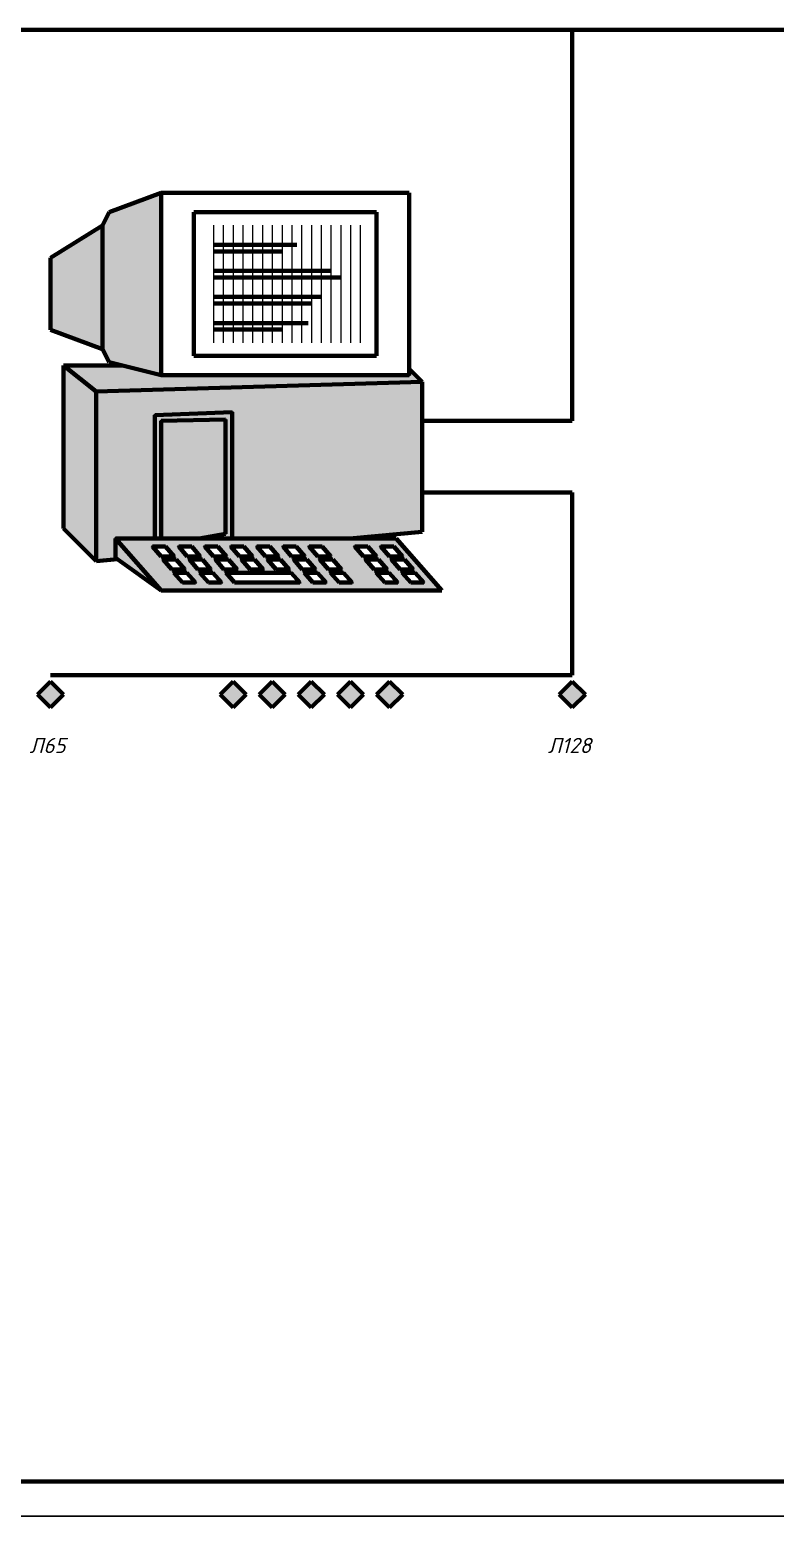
# Model space of a CAD drawing. Header units: millimetres. Extents: x 242 to 836, y 32 to 452.
# Drawn here: x 468.4 to 575.5, y 32.2 to 245.9 of the extents above; entities that cross this region are included whole.
import ezdxf

# ---------------------------------------------------------------- set-up
doc = ezdxf.new("R2010")
doc.units = ezdxf.units.MM
for name, color, linetype, lineweight in [('Контур', 3, 'Continuous', 0), ('Основна', 1, 'Continuous', 70), ('Товста', 1, 'Continuous', 120), ('Тонка', 7, 'Continuous', 5)]:
    doc.layers.add(name, color=color, linetype=linetype, lineweight=lineweight)
doc.layers.add('Фон', color=252, linetype='Continuous')
doc.layers.add('Фон чорн.', color=7, linetype='Continuous')
doc.styles.get("Standard").update_dxf_attribs({"font": 'isocpeui.ttf'})

msp = doc.modelspace()

# ---------------------------------------------------------------- hatches: boundary and pattern name
at = {"layer": 'Товста'}
h = msp.add_hatch(color=7, dxfattribs=at)
h.paths.add_polyline_path([(473.26, 150.3), (471.38, 152.17), (469.51, 150.3), (471.38, 148.42)])
h.paths.add_polyline_path([(497.63, 152.17), (495.76, 150.3), (497.63, 148.42), (499.51, 150.3)])
h.paths.add_polyline_path([(503.26, 152.17), (501.38, 150.3), (503.26, 148.42), (505.13, 150.3)])
h.paths.add_polyline_path([(510.76, 150.3), (508.88, 152.17), (507.01, 150.3), (508.88, 148.42)])
h.paths.add_polyline_path([(516.38, 150.3), (514.51, 152.17), (512.63, 150.3), (514.51, 148.42)])
h.paths.add_polyline_path([(520.13, 152.17), (518.26, 150.3), (520.13, 148.42), (522.01, 150.3)])
h.paths.add_polyline_path([(548.26, 150.3), (546.38, 152.17), (544.51, 150.3), (546.38, 148.42)])
at = {"layer": 'Фон'}
h = msp.add_hatch(color=256, dxfattribs=at)
h.paths.add_polyline_path([(600.67, 222.32), (593.26, 219.55), (592.42, 217.86), (592.42, 199.95), (593.31, 198.16), (600.67, 196.32)])
h.paths.add_polyline_path([(592.23, 217.61), (584.92, 213.04), (584.92, 202.82), (592.23, 200.08)])
h.paths.add_polyline_path([(487.23, 222.32), (479.82, 219.55), (478.98, 217.86), (478.98, 199.95), (479.87, 198.16), (487.23, 196.32)])
h.paths.add_polyline_path([(471.48, 202.82), (478.79, 200.08), (478.79, 217.61), (471.48, 213.04)])
for color, points in [(251, [(477.85, 193.84), (473.35, 197.44), (473.35, 174.17), (477.85, 169.67)]), (251, [(524.64, 195.35), (523.04, 196.95), (523.04, 196.11), (487.32, 196.11), (481.7, 197.51), (473.49, 197.51), (477.95, 193.95)]), (251, [(524.73, 195.17), (478.04, 193.77), (478.04, 169.59), (480.83, 169.84), (480.67, 169.95), (480.67, 172.86), (486.29, 172.86), (486.29, 190.55), (497.59, 191), (497.59, 172.86), (514.4, 172.86), (524.73, 173.79)]), (251, [(497.4, 190.81), (486.48, 190.37), (486.48, 172.86), (487.23, 172.86), (487.23, 189.73), (496.65, 189.95), (496.65, 189.85), (496.65, 173.34), (493.87, 172.86), (497.4, 172.86)]), (251, [(496.46, 189.75), (487.42, 189.55), (487.42, 172.86), (492.78, 172.86), (496.46, 173.49)]), (256, [(480.85, 169.95), (486.89, 165.67), (480.85, 172.56)])]:
    msp.add_hatch(color=color, dxfattribs=at).paths.add_polyline_path(points)
at = {"layer": 'Фон чорн.'}
h = msp.add_hatch(color=256, dxfattribs=at)
h.paths.add_polyline_path([(487.32, 165.36), (527.46, 165.36), (521.06, 172.67), (480.93, 172.67)])
h.paths.add_polyline_path([(487.42, 169.79), (489.48, 169.79), (490.88, 168.19), (488.82, 168.19)], flags=16)
h.paths.add_polyline_path([(487.6, 169.7), (489.47, 169.7), (490.71, 168.29), (488.83, 168.29)], flags=0)
h.paths.add_polyline_path([(487.29, 170.08), (485.89, 171.68), (487.95, 171.68), (489.35, 170.08)], flags=16)
h.paths.add_polyline_path([(487.3, 170.17), (486.07, 171.58), (487.94, 171.58), (489.18, 170.17)], flags=0)
h.paths.add_polyline_path([(487.77, 169.61), (489.47, 169.61), (490.53, 168.38), (488.83, 168.38)], flags=0)
h.paths.add_polyline_path([(487.3, 170.27), (486.24, 171.49), (487.94, 171.49), (489, 170.27)], flags=0)
h.paths.add_polyline_path([(488.95, 167.91), (491.02, 167.91), (492.42, 166.31), (490.35, 166.31)], flags=16)
h.paths.add_polyline_path([(489.13, 167.81), (491, 167.81), (492.24, 166.4), (490.36, 166.4)], flags=0)
h.paths.add_polyline_path([(489.3, 167.72), (491, 167.72), (492.06, 166.5), (490.36, 166.5)], flags=0)
h.paths.add_polyline_path([(489.64, 171.68), (491.7, 171.68), (493.1, 170.08), (491.04, 170.08)], flags=16)
h.paths.add_polyline_path([(489.82, 171.58), (491.69, 171.58), (492.93, 170.17), (491.05, 170.17)], flags=0)
h.paths.add_polyline_path([(489.99, 171.49), (491.69, 171.49), (492.75, 170.27), (491.05, 170.27)], flags=0)
h.paths.add_polyline_path([(491.17, 169.79), (493.23, 169.79), (494.63, 168.19), (492.57, 168.19)], flags=16)
h.paths.add_polyline_path([(491.35, 169.7), (493.22, 169.7), (494.46, 168.29), (492.58, 168.29)], flags=0)
h.paths.add_polyline_path([(491.52, 169.61), (493.22, 169.61), (494.28, 168.38), (492.58, 168.38)], flags=0)
h.paths.add_polyline_path([(492.7, 167.91), (494.77, 167.91), (496.17, 166.31), (494.1, 166.31)], flags=16)
h.paths.add_polyline_path([(492.88, 167.81), (494.75, 167.81), (495.99, 166.4), (494.11, 166.4)], flags=0)
h.paths.add_polyline_path([(493.05, 167.72), (494.75, 167.72), (495.81, 166.5), (494.11, 166.5)], flags=0)
h.paths.add_polyline_path([(493.39, 171.68), (495.45, 171.68), (496.85, 170.08), (494.79, 170.08)], flags=16)
h.paths.add_polyline_path([(493.57, 171.58), (495.44, 171.58), (496.68, 170.17), (494.8, 170.17)], flags=0)
h.paths.add_polyline_path([(493.74, 171.49), (495.44, 171.49), (496.5, 170.27), (494.8, 170.27)], flags=0)
h.paths.add_polyline_path([(494.92, 169.79), (496.98, 169.79), (498.38, 168.19), (496.32, 168.19)], flags=16)
h.paths.add_polyline_path([(495.1, 169.7), (496.97, 169.7), (498.21, 168.29), (496.33, 168.29)], flags=0)
h.paths.add_polyline_path([(495.27, 169.61), (496.97, 169.61), (498.03, 168.38), (496.33, 168.38)], flags=0)
h.paths.add_polyline_path([(496.45, 167.91), (506.02, 167.91), (507.42, 166.31), (497.85, 166.31)], flags=16)
h.paths.add_polyline_path([(496.63, 167.81), (506, 167.81), (507.24, 166.4), (497.86, 166.4)], flags=0)
h.paths.add_polyline_path([(496.8, 167.72), (506, 167.72), (507.06, 166.5), (497.86, 166.5)], flags=0)
h.paths.add_polyline_path([(497.14, 171.68), (499.2, 171.68), (500.6, 170.08), (498.54, 170.08)], flags=16)
h.paths.add_polyline_path([(497.32, 171.58), (499.19, 171.58), (500.43, 170.17), (498.55, 170.17)], flags=0)
h.paths.add_polyline_path([(497.49, 171.49), (499.19, 171.49), (500.25, 170.27), (498.55, 170.27)], flags=0)
h.paths.add_polyline_path([(498.67, 169.79), (500.73, 169.79), (502.13, 168.19), (500.07, 168.19)], flags=16)
h.paths.add_polyline_path([(498.85, 169.7), (500.72, 169.7), (501.96, 168.29), (500.08, 168.29)], flags=0)
h.paths.add_polyline_path([(499.02, 169.61), (500.72, 169.61), (501.78, 168.38), (500.08, 168.38)], flags=0)
h.paths.add_polyline_path([(500.89, 171.68), (502.95, 171.68), (504.35, 170.08), (502.29, 170.08)], flags=16)
h.paths.add_polyline_path([(501.07, 171.58), (502.94, 171.58), (504.18, 170.17), (502.3, 170.17)], flags=0)
h.paths.add_polyline_path([(501.24, 171.49), (502.94, 171.49), (504, 170.27), (502.3, 170.27)], flags=0)
h.paths.add_polyline_path([(502.42, 169.79), (504.48, 169.79), (505.88, 168.19), (503.82, 168.19)], flags=16)
h.paths.add_polyline_path([(502.6, 169.7), (504.47, 169.7), (505.71, 168.29), (503.83, 168.29)], flags=0)
h.paths.add_polyline_path([(502.77, 169.61), (504.47, 169.61), (505.53, 168.38), (503.83, 168.38)], flags=0)
h.paths.add_polyline_path([(504.64, 171.68), (506.7, 171.68), (508.1, 170.08), (506.04, 170.08)], flags=16)
h.paths.add_polyline_path([(504.82, 171.58), (506.69, 171.58), (507.93, 170.17), (506.05, 170.17)], flags=0)
h.paths.add_polyline_path([(504.99, 171.49), (506.69, 171.49), (507.75, 170.27), (506.05, 170.27)], flags=0)
h.paths.add_polyline_path([(506.17, 169.79), (508.23, 169.79), (509.63, 168.19), (507.57, 168.19)], flags=16)
h.paths.add_polyline_path([(506.35, 169.7), (508.22, 169.7), (509.46, 168.29), (507.58, 168.29)], flags=0)
h.paths.add_polyline_path([(506.52, 169.61), (508.22, 169.61), (509.28, 168.38), (507.58, 168.38)], flags=0)
h.paths.add_polyline_path([(507.7, 167.91), (509.77, 167.91), (511.17, 166.31), (509.1, 166.31)], flags=16)
h.paths.add_polyline_path([(507.88, 167.81), (509.75, 167.81), (510.99, 166.4), (509.11, 166.4)], flags=0)
h.paths.add_polyline_path([(508.05, 167.72), (509.75, 167.72), (510.81, 166.5), (509.11, 166.5)], flags=0)
h.paths.add_polyline_path([(508.39, 171.68), (510.45, 171.68), (511.85, 170.08), (509.79, 170.08)], flags=16)
h.paths.add_polyline_path([(508.57, 171.58), (510.44, 171.58), (511.68, 170.17), (509.8, 170.17)], flags=0)
h.paths.add_polyline_path([(508.74, 171.49), (510.44, 171.49), (511.5, 170.27), (509.8, 170.27)], flags=0)
h.paths.add_polyline_path([(509.92, 169.79), (511.98, 169.79), (513.38, 168.19), (511.32, 168.19)], flags=16)
h.paths.add_polyline_path([(510.1, 169.7), (511.97, 169.7), (513.21, 168.29), (511.33, 168.29)], flags=0)
h.paths.add_polyline_path([(510.27, 169.61), (511.97, 169.61), (513.03, 168.38), (511.33, 168.38)], flags=0)
h.paths.add_polyline_path([(511.45, 167.91), (513.52, 167.91), (514.92, 166.31), (512.85, 166.31)], flags=16)
h.paths.add_polyline_path([(511.63, 167.81), (513.5, 167.81), (514.74, 166.4), (512.86, 166.4)], flags=0)
h.paths.add_polyline_path([(511.8, 167.72), (513.5, 167.72), (514.56, 166.5), (512.86, 166.5)], flags=0)
h.paths.add_polyline_path([(514.93, 171.68), (517, 171.68), (518.4, 170.08), (516.33, 170.08)], flags=16)
h.paths.add_polyline_path([(515.13, 171.58), (517, 171.58), (518.24, 170.17), (516.36, 170.17)], flags=0)
h.paths.add_polyline_path([(515.28, 171.49), (516.98, 171.49), (518.04, 170.27), (516.34, 170.27)], flags=0)
h.paths.add_polyline_path([(516.47, 169.79), (518.53, 169.79), (519.93, 168.19), (517.86, 168.19)], flags=16)
h.paths.add_polyline_path([(516.66, 169.7), (518.54, 169.7), (519.77, 168.29), (517.89, 168.29)], flags=0)
h.paths.add_polyline_path([(516.82, 169.61), (518.52, 169.61), (519.58, 168.38), (517.88, 168.38)], flags=0)
h.paths.add_polyline_path([(518, 167.91), (520.06, 167.91), (521.46, 166.31), (519.4, 166.31)], flags=16)
h.paths.add_polyline_path([(518.19, 167.81), (520.07, 167.81), (521.3, 166.4), (519.43, 166.4)], flags=0)
h.paths.add_polyline_path([(518.35, 167.72), (520.05, 167.72), (521.11, 166.5), (519.41, 166.5)], flags=0)
h.paths.add_polyline_path([(518.68, 171.68), (520.75, 171.68), (522.15, 170.08), (520.08, 170.08)], flags=16)
h.paths.add_polyline_path([(518.88, 171.58), (520.75, 171.58), (521.99, 170.17), (520.11, 170.17)], flags=0)
h.paths.add_polyline_path([(519.03, 171.49), (520.73, 171.49), (521.79, 170.27), (520.09, 170.27)], flags=0)
h.paths.add_polyline_path([(520.22, 169.79), (522.28, 169.79), (523.68, 168.19), (521.61, 168.19)], flags=16)
h.paths.add_polyline_path([(520.41, 169.7), (522.29, 169.7), (523.52, 168.29), (521.64, 168.29)], flags=0)
h.paths.add_polyline_path([(520.57, 169.61), (522.27, 169.61), (523.33, 168.38), (521.63, 168.38)], flags=0)
h.paths.add_polyline_path([(521.75, 167.91), (523.81, 167.91), (525.21, 166.31), (523.15, 166.31)], flags=16)
h.paths.add_polyline_path([(521.94, 167.81), (523.82, 167.81), (525.05, 166.4), (523.18, 166.4)], flags=0)
h.paths.add_polyline_path([(522.1, 167.72), (523.8, 167.72), (524.86, 166.5), (523.16, 166.5)], flags=0)

# ---------------------------------------------------------------- linework, layer by layer
at = {"color": 0, "lineweight": 100}
msp.add_line((262.18, 37.17), (831.18, 37.17), dxfattribs=at)
at = {"layer": 'Defpoints', "color": 0}
msp.add_line((836.18, 32.17), (242.18, 32.17), dxfattribs=at)
at = {"layer": 'Контур', "color": 7}
for p, q in [((479.82, 219.55), (487.23, 222.32)), ((487.23, 222.32), (487.23, 196.32)), ((478.98, 217.86), (479.82, 219.55)), ((471.48, 213.04), (478.79, 217.61)), ((478.79, 200.08), (478.79, 217.61)), ((478.98, 199.95), (478.98, 217.86)), ((471.48, 202.82), (471.48, 213.04)), ((478.79, 200.08), (471.48, 202.82)), ((479.87, 198.16), (478.98, 199.95)), ((473.35, 197.44), (473.35, 174.17)), ((477.85, 193.84), (473.35, 197.44)), ((473.49, 197.51), (481.7, 197.51)), ((473.49, 197.51), (477.95, 193.95)), ((487.23, 196.32), (479.87, 198.16)), ((487.32, 196.11), (481.7, 197.51)), ((523.04, 196.95), (524.64, 195.35)), ((523.04, 196.95), (523.04, 196.11)), ((477.95, 193.95), (524.64, 195.35)), ((524.73, 195.17), (478.04, 193.77)), ((523.04, 196.11), (487.32, 196.11)), ((524.73, 195.17), (524.73, 173.79)), ((477.85, 193.84), (477.85, 169.67)), ((478.04, 169.59), (478.04, 193.77)), ((486.29, 190.55), (497.59, 191)), ((486.29, 172.86), (486.29, 190.55)), ((497.4, 190.81), (486.48, 190.37)), ((486.48, 172.86), (486.48, 190.37)), ((497.4, 172.86), (497.4, 190.81)), ((497.59, 191), (497.59, 172.86)), ((487.23, 189.73), (496.65, 189.95)), ((487.23, 189.73), (487.23, 172.86)), ((496.46, 189.75), (487.42, 189.55)), ((487.42, 172.86), (487.42, 189.55)), ((496.46, 189.75), (496.46, 173.49)), ((496.65, 189.85), (496.65, 189.95)), ((496.65, 189.85), (496.65, 173.34)), ((473.35, 174.17), (477.85, 169.67)), ((496.46, 173.49), (492.78, 172.86)), ((496.65, 173.34), (493.87, 172.86)), ((524.73, 173.79), (514.4, 172.86)), ((480.67, 172.86), (486.29, 172.86)), ((480.67, 169.95), (480.67, 172.86)), ((486.89, 165.67), (480.85, 172.56)), ((480.85, 172.56), (480.85, 169.95)), ((521.06, 172.67), (480.93, 172.67)), ((480.93, 172.67), (487.32, 165.36)), ((485.89, 171.68), (487.95, 171.68)), ((487.29, 170.08), (485.89, 171.68)), ((486.24, 171.49), (487.3, 170.27)), ((487.94, 171.49), (486.24, 171.49)), ((486.48, 172.86), (487.23, 172.86)), ((492.78, 172.86), (487.42, 172.86)), ((489, 170.27), (487.94, 171.49)), ((489.35, 170.08), (487.95, 171.68)), ((491.04, 170.08), (489.64, 171.68)), ((489.64, 171.68), (491.7, 171.68)), ((491.69, 171.49), (489.99, 171.49)), ((489.99, 171.49), (491.05, 170.27)), ((492.75, 170.27), (491.69, 171.49)), ((493.1, 170.08), (491.7, 171.68)), ((494.79, 170.08), (493.39, 171.68)), ((493.39, 171.68), (495.45, 171.68)), ((495.44, 171.49), (493.74, 171.49)), ((493.74, 171.49), (494.8, 170.27)), ((497.4, 172.86), (493.87, 172.86)), ((496.5, 170.27), (495.44, 171.49)), ((496.85, 170.08), (495.45, 171.68)), ((498.54, 170.08), (497.14, 171.68)), ((497.14, 171.68), (499.2, 171.68)), ((499.19, 171.49), (497.49, 171.49)), ((497.49, 171.49), (498.55, 170.27)), ((514.4, 172.86), (497.59, 172.86)), ((500.25, 170.27), (499.19, 171.49)), ((500.6, 170.08), (499.2, 171.68)), ((502.29, 170.08), (500.89, 171.68)), ((500.89, 171.68), (502.95, 171.68)), ((502.94, 171.49), (501.24, 171.49)), ((501.24, 171.49), (502.3, 170.27)), ((504, 170.27), (502.94, 171.49)), ((504.35, 170.08), (502.95, 171.68)), ((506.04, 170.08), (504.64, 171.68)), ((504.64, 171.68), (506.7, 171.68)), ((506.69, 171.49), (504.99, 171.49)), ((504.99, 171.49), (506.05, 170.27)), ((507.75, 170.27), (506.69, 171.49)), ((508.1, 170.08), (506.7, 171.68)), ((509.79, 170.08), (508.39, 171.68)), ((508.39, 171.68), (510.45, 171.68)), ((510.44, 171.49), (508.74, 171.49)), ((508.74, 171.49), (509.8, 170.27)), ((511.5, 170.27), (510.44, 171.49)), ((511.85, 170.08), (510.45, 171.68)), ((516.33, 170.08), (514.93, 171.68)), ((514.93, 171.68), (517, 171.68)), ((516.98, 171.49), (515.28, 171.49)), ((515.28, 171.49), (516.34, 170.27)), ((518.04, 170.27), (516.98, 171.49)), ((518.4, 170.08), (517, 171.68)), ((520.08, 170.08), (518.68, 171.68)), ((518.68, 171.68), (520.75, 171.68)), ((520.73, 171.49), (519.03, 171.49)), ((519.03, 171.49), (520.09, 170.27)), ((521.79, 170.27), (520.73, 171.49)), ((522.15, 170.08), (520.75, 171.68)), ((527.46, 165.36), (521.06, 172.67)), ((478.04, 169.59), (480.83, 169.84)), ((480.83, 169.84), (480.67, 169.95)), ((480.85, 169.95), (486.89, 165.67)), ((489.35, 170.08), (487.29, 170.08)), ((487.3, 170.27), (489, 170.27)), ((488.82, 168.19), (487.42, 169.79)), ((487.42, 169.79), (489.48, 169.79)), ((489.47, 169.61), (487.77, 169.61)), ((487.77, 169.61), (488.83, 168.38)), ((490.53, 168.38), (489.47, 169.61)), ((490.88, 168.19), (489.48, 169.79)), ((493.1, 170.08), (491.04, 170.08)), ((491.05, 170.27), (492.75, 170.27)), ((491.17, 169.79), (493.23, 169.79)), ((492.57, 168.19), (491.17, 169.79)), ((491.52, 169.61), (492.58, 168.38)), ((493.22, 169.61), (491.52, 169.61)), ((494.28, 168.38), (493.22, 169.61)), ((494.63, 168.19), (493.23, 169.79)), ((496.85, 170.08), (494.79, 170.08)), ((494.8, 170.27), (496.5, 170.27)), ((494.92, 169.79), (496.98, 169.79)), ((496.32, 168.19), (494.92, 169.79)), ((495.27, 169.61), (496.33, 168.38)), ((496.97, 169.61), (495.27, 169.61)), ((498.03, 168.38), (496.97, 169.61)), ((498.38, 168.19), (496.98, 169.79)), ((500.6, 170.08), (498.54, 170.08)), ((498.55, 170.27), (500.25, 170.27)), ((498.67, 169.79), (500.73, 169.79)), ((500.07, 168.19), (498.67, 169.79)), ((499.02, 169.61), (500.08, 168.38)), ((500.72, 169.61), (499.02, 169.61)), ((501.78, 168.38), (500.72, 169.61)), ((502.13, 168.19), (500.73, 169.79)), ((504.35, 170.08), (502.29, 170.08)), ((502.3, 170.27), (504, 170.27)), ((502.42, 169.79), (504.48, 169.79)), ((503.82, 168.19), (502.42, 169.79)), ((502.77, 169.61), (503.83, 168.38)), ((504.47, 169.61), (502.77, 169.61)), ((505.53, 168.38), (504.47, 169.61)), ((505.88, 168.19), (504.48, 169.79)), ((508.1, 170.08), (506.04, 170.08)), ((506.05, 170.27), (507.75, 170.27)), ((506.17, 169.79), (508.23, 169.79)), ((507.57, 168.19), (506.17, 169.79)), ((506.52, 169.61), (507.58, 168.38)), ((508.22, 169.61), (506.52, 169.61)), ((509.28, 168.38), (508.22, 169.61)), ((509.63, 168.19), (508.23, 169.79)), ((511.85, 170.08), (509.79, 170.08)), ((509.8, 170.27), (511.5, 170.27)), ((509.92, 169.79), (511.98, 169.79)), ((511.32, 168.19), (509.92, 169.79)), ((510.27, 169.61), (511.33, 168.38)), ((511.97, 169.61), (510.27, 169.61)), ((513.03, 168.38), (511.97, 169.61)), ((513.38, 168.19), (511.98, 169.79)), ((518.4, 170.08), (516.33, 170.08)), ((516.34, 170.27), (518.04, 170.27)), ((516.47, 169.79), (518.53, 169.79)), ((517.86, 168.19), (516.47, 169.79)), ((516.82, 169.61), (517.88, 168.38)), ((518.52, 169.61), (516.82, 169.61)), ((519.58, 168.38), (518.52, 169.61)), ((519.93, 168.19), (518.53, 169.79)), ((522.15, 170.08), (520.08, 170.08)), ((520.09, 170.27), (521.79, 170.27)), ((520.22, 169.79), (522.28, 169.79)), ((521.61, 168.19), (520.22, 169.79)), ((522.27, 169.61), (520.57, 169.61)), ((520.57, 169.61), (521.63, 168.38)), ((523.33, 168.38), (522.27, 169.61)), ((523.68, 168.19), (522.28, 169.79)), ((490.88, 168.19), (488.82, 168.19)), ((488.83, 168.38), (490.53, 168.38)), ((488.95, 167.91), (491.02, 167.91)), ((490.35, 166.31), (488.95, 167.91)), ((489.3, 167.72), (490.36, 166.5)), ((491, 167.72), (489.3, 167.72)), ((492.06, 166.5), (491, 167.72)), ((492.42, 166.31), (491.02, 167.91)), ((494.63, 168.19), (492.57, 168.19)), ((492.58, 168.38), (494.28, 168.38)), ((492.7, 167.91), (494.77, 167.91)), ((494.1, 166.31), (492.7, 167.91)), ((494.75, 167.72), (493.05, 167.72)), ((493.05, 167.72), (494.11, 166.5)), ((495.81, 166.5), (494.75, 167.72)), ((496.17, 166.31), (494.77, 167.91)), ((498.38, 168.19), (496.32, 168.19)), ((496.33, 168.38), (498.03, 168.38)), ((496.45, 167.91), (506.02, 167.91)), ((497.85, 166.31), (496.45, 167.91)), ((506, 167.72), (496.8, 167.72)), ((496.8, 167.72), (497.86, 166.5)), ((502.13, 168.19), (500.07, 168.19)), ((500.08, 168.38), (501.78, 168.38)), ((505.88, 168.19), (503.82, 168.19)), ((503.83, 168.38), (505.53, 168.38)), ((507.06, 166.5), (506, 167.72)), ((507.42, 166.31), (506.02, 167.91)), ((509.63, 168.19), (507.57, 168.19)), ((507.58, 168.38), (509.28, 168.38)), ((509.1, 166.31), (507.7, 167.91)), ((507.7, 167.91), (509.77, 167.91)), ((509.75, 167.72), (508.05, 167.72)), ((508.05, 167.72), (509.11, 166.5)), ((510.81, 166.5), (509.75, 167.72)), ((511.17, 166.31), (509.77, 167.91)), ((513.38, 168.19), (511.32, 168.19)), ((511.33, 168.38), (513.03, 168.38)), ((512.85, 166.31), (511.45, 167.91)), ((511.45, 167.91), (513.52, 167.91)), ((513.5, 167.72), (511.8, 167.72)), ((511.8, 167.72), (512.86, 166.5)), ((514.56, 166.5), (513.5, 167.72)), ((514.92, 166.31), (513.52, 167.91)), ((519.93, 168.19), (517.86, 168.19)), ((517.88, 168.38), (519.58, 168.38)), ((519.4, 166.31), (518, 167.91)), ((518, 167.91), (520.06, 167.91)), ((520.05, 167.72), (518.35, 167.72)), ((518.35, 167.72), (519.41, 166.5)), ((521.11, 166.5), (520.05, 167.72)), ((521.46, 166.31), (520.06, 167.91)), ((523.68, 168.19), (521.61, 168.19)), ((521.63, 168.38), (523.33, 168.38)), ((523.15, 166.31), (521.75, 167.91)), ((521.75, 167.91), (523.81, 167.91)), ((523.8, 167.72), (522.1, 167.72)), ((522.1, 167.72), (523.16, 166.5)), ((524.86, 166.5), (523.8, 167.72)), ((525.21, 166.31), (523.81, 167.91)), ((487.32, 165.36), (527.46, 165.36)), ((492.42, 166.31), (490.35, 166.31)), ((490.36, 166.5), (492.06, 166.5)), ((496.17, 166.31), (494.1, 166.31)), ((494.11, 166.5), (495.81, 166.5)), ((507.42, 166.31), (497.85, 166.31)), ((497.86, 166.5), (507.06, 166.5)), ((511.17, 166.31), (509.1, 166.31)), ((509.11, 166.5), (510.81, 166.5)), ((514.92, 166.31), (512.85, 166.31)), ((512.86, 166.5), (514.56, 166.5)), ((521.46, 166.31), (519.4, 166.31)), ((519.41, 166.5), (521.11, 166.5)), ((525.21, 166.31), (523.15, 166.31)), ((523.16, 166.5), (524.86, 166.5))]:
    msp.add_line(p, q, dxfattribs=at)
at = {"layer": 'Основна', "color": 7}
for p, q in [((479.82, 219.64), (487.32, 222.45)), ((487.32, 222.45), (487.32, 213.08)), ((487.32, 222.45), (487.32, 219.64)), ((487.32, 196.2), (487.32, 222.45)), ((487.32, 222.45), (522.95, 222.45)), ((522.95, 222.45), (522.95, 196.2)), ((479.82, 219.64), (478.88, 217.76)), ((487.32, 219.64), (487.32, 217.76)), ((492.01, 219.64), (492.01, 199.01)), ((505.13, 219.64), (492.01, 219.64)), ((518.26, 219.64), (505.13, 219.64)), ((518.26, 199.01), (518.26, 219.64)), ((478.88, 217.76), (471.38, 213.08)), ((478.88, 217.76), (478.88, 199.95)), ((494.82, 214.02), (504.67, 214.02)), ((471.38, 213.08), (471.38, 202.76)), ((494.82, 210.27), (513.11, 210.27)), ((494.82, 206.52), (508.89, 206.52)), ((478.88, 199.95), (471.38, 202.76)), ((494.82, 202.77), (504.67, 202.77)), ((478.88, 199.95), (479.82, 198.08)), ((492.01, 199.01), (518.26, 199.01)), ((477.95, 193.86), (473.26, 197.61)), ((473.26, 197.61), (481.7, 197.61)), ((473.26, 197.61), (473.26, 174.17)), ((479.82, 198.08), (487.32, 196.2)), ((522.95, 197.14), (524.82, 195.26)), ((477.95, 193.86), (524.82, 195.26)), ((522.95, 196.2), (487.32, 196.2)), ((522.95, 196.2), (519.2, 196.2)), ((524.82, 195.26), (524.82, 173.7)), ((477.95, 193.86), (477.95, 169.48)), ((486.38, 190.46), (497.49, 190.9)), ((486.38, 190.46), (486.38, 172.76)), ((497.49, 190.9), (497.49, 172.76)), ((487.32, 189.64), (496.56, 189.85)), ((487.32, 189.64), (487.32, 172.76)), ((496.56, 189.85), (496.56, 173.41)), ((473.26, 174.17), (477.95, 169.48)), ((492.78, 172.76), (496.56, 173.41)), ((524.82, 173.7), (514.4, 172.76)), ((480.76, 172.76), (485.45, 172.76)), ((480.76, 172.76), (480.76, 169.95)), ((487.32, 165.26), (480.76, 172.76)), ((521.07, 172.76), (480.76, 172.76)), ((486.07, 171.58), (487.94, 171.58)), ((486.07, 171.58), (487.3, 170.17)), ((487.94, 171.58), (489.18, 170.17)), ((489.82, 171.58), (491.05, 170.17)), ((489.82, 171.58), (491.69, 171.58)), ((491.69, 171.58), (492.93, 170.17)), ((493.57, 171.58), (494.8, 170.17)), ((493.57, 171.58), (495.44, 171.58)), ((495.44, 171.58), (496.68, 170.17)), ((497.32, 171.58), (498.55, 170.17)), ((497.32, 171.58), (499.19, 171.58)), ((499.19, 171.58), (500.43, 170.17)), ((501.07, 171.58), (502.3, 170.17)), ((501.07, 171.58), (502.94, 171.58)), ((502.94, 171.58), (504.18, 170.17)), ((504.82, 171.58), (506.05, 170.17)), ((504.82, 171.58), (506.69, 171.58)), ((506.69, 171.58), (507.93, 170.17)), ((508.57, 171.58), (509.8, 170.17)), ((508.57, 171.58), (510.44, 171.58)), ((510.44, 171.58), (511.68, 170.17)), ((515.13, 171.58), (516.36, 170.17)), ((515.13, 171.58), (517, 171.58)), ((517, 171.58), (518.24, 170.17)), ((518.88, 171.58), (520.11, 170.17)), ((518.88, 171.58), (520.75, 171.58)), ((520.75, 171.58), (521.99, 170.17)), ((527.63, 165.26), (521.07, 172.76)), ((481.03, 169.76), (477.95, 169.48)), ((480.76, 169.95), (487.32, 165.26)), ((487.3, 170.17), (489.18, 170.17)), ((487.6, 169.7), (489.47, 169.7)), ((487.6, 169.7), (488.83, 168.29)), ((489.47, 169.7), (490.71, 168.29)), ((491.05, 170.17), (492.93, 170.17)), ((491.35, 169.7), (492.58, 168.29)), ((491.35, 169.7), (493.22, 169.7)), ((493.22, 169.7), (494.46, 168.29)), ((494.8, 170.17), (496.68, 170.17)), ((495.1, 169.7), (496.33, 168.29)), ((495.1, 169.7), (496.97, 169.7)), ((496.97, 169.7), (498.21, 168.29)), ((498.55, 170.17), (500.43, 170.17)), ((498.85, 169.7), (500.08, 168.29)), ((498.85, 169.7), (500.72, 169.7)), ((500.72, 169.7), (501.96, 168.29)), ((502.3, 170.17), (504.18, 170.17)), ((502.6, 169.7), (503.83, 168.29)), ((502.6, 169.7), (504.47, 169.7)), ((504.47, 169.7), (505.71, 168.29)), ((506.05, 170.17), (507.93, 170.17)), ((506.35, 169.7), (507.58, 168.29)), ((506.35, 169.7), (508.22, 169.7)), ((508.22, 169.7), (509.46, 168.29)), ((509.8, 170.17), (511.68, 170.17)), ((510.1, 169.7), (511.33, 168.29)), ((510.1, 169.7), (511.97, 169.7)), ((511.97, 169.7), (513.21, 168.29)), ((516.36, 170.17), (518.24, 170.17)), ((516.66, 169.7), (517.89, 168.29)), ((516.66, 169.7), (518.54, 169.7)), ((518.54, 169.7), (519.77, 168.29)), ((520.11, 170.17), (521.99, 170.17)), ((520.41, 169.7), (521.64, 168.29)), ((520.41, 169.7), (522.29, 169.7)), ((522.29, 169.7), (523.52, 168.29)), ((488.83, 168.29), (490.71, 168.29)), ((489.13, 167.81), (491, 167.81)), ((489.13, 167.81), (490.36, 166.4)), ((491, 167.81), (492.24, 166.4)), ((492.58, 168.29), (494.46, 168.29)), ((492.88, 167.81), (494.11, 166.4)), ((492.88, 167.81), (494.75, 167.81)), ((494.75, 167.81), (495.99, 166.4)), ((496.33, 168.29), (498.21, 168.29)), ((496.63, 167.81), (506, 167.81)), ((496.63, 167.81), (497.86, 166.4)), ((500.08, 168.29), (501.96, 168.29)), ((503.83, 168.29), (505.71, 168.29)), ((506, 167.81), (507.24, 166.4)), ((507.58, 168.29), (509.46, 168.29)), ((507.88, 167.81), (509.11, 166.4)), ((507.88, 167.81), (509.75, 167.81)), ((509.75, 167.81), (510.99, 166.4)), ((511.33, 168.29), (513.21, 168.29)), ((511.63, 167.81), (512.86, 166.4)), ((511.63, 167.81), (513.5, 167.81)), ((513.5, 167.81), (514.74, 166.4)), ((517.89, 168.29), (519.77, 168.29)), ((518.19, 167.81), (519.43, 166.4)), ((518.19, 167.81), (520.07, 167.81)), ((520.07, 167.81), (521.3, 166.4)), ((521.64, 168.29), (523.52, 168.29)), ((521.94, 167.81), (523.18, 166.4)), ((521.94, 167.81), (523.82, 167.81)), ((523.82, 167.81), (525.05, 166.4)), ((487.32, 165.26), (527.63, 165.26)), ((490.36, 166.4), (492.24, 166.4)), ((494.11, 166.4), (495.99, 166.4)), ((507.24, 166.4), (497.86, 166.4)), ((509.11, 166.4), (510.99, 166.4)), ((512.86, 166.4), (514.74, 166.4)), ((519.43, 166.4), (521.3, 166.4)), ((523.18, 166.4), (525.05, 166.4))]:
    msp.add_line(p, q, dxfattribs=at)
at = {"layer": 'Товста', "color": 7}
for p, q in [((561.85, 245.88), (432.95, 245.88)), ((546.38, 245.88), (546.38, 189.64)), ((706.7, 245.88), (561.85, 245.88)), ((494.82, 214.96), (506.8, 214.96)), ((494.82, 211.21), (511.7, 211.21)), ((494.82, 207.46), (510.29, 207.46)), ((494.82, 203.71), (508.42, 203.71)), ((524.82, 195.26), (524.82, 189.64)), ((524.82, 189.64), (546.38, 189.64)), ((524.82, 173.7), (524.82, 179.33)), ((524.82, 179.33), (546.38, 179.33)), ((546.38, 179.33), (546.38, 153.11)), ((469.51, 150.3), (471.38, 152.17)), ((546.38, 153.11), (471.38, 153.11)), ((471.38, 152.17), (473.26, 150.3)), ((495.76, 150.3), (497.63, 152.17)), ((497.63, 152.17), (499.51, 150.3)), ((501.38, 150.3), (503.26, 152.17)), ((503.26, 152.17), (505.13, 150.3)), ((507.01, 150.3), (508.88, 152.17)), ((508.88, 152.17), (510.76, 150.3)), ((512.63, 150.3), (514.51, 152.17)), ((514.51, 152.17), (516.38, 150.3)), ((518.26, 150.3), (520.13, 152.17)), ((520.13, 152.17), (522.01, 150.3)), ((544.51, 150.3), (546.38, 152.17)), ((546.38, 152.17), (548.26, 150.3)), ((471.38, 148.42), (469.51, 150.3)), ((473.26, 150.3), (471.38, 148.42)), ((497.63, 148.42), (495.76, 150.3)), ((499.51, 150.3), (497.63, 148.42)), ((503.26, 148.42), (501.38, 150.3)), ((505.13, 150.3), (503.26, 148.42)), ((508.88, 148.42), (507.01, 150.3)), ((510.76, 150.3), (508.88, 148.42)), ((514.51, 148.42), (512.63, 150.3)), ((516.38, 150.3), (514.51, 148.42)), ((520.13, 148.42), (518.26, 150.3)), ((522.01, 150.3), (520.13, 148.42)), ((546.38, 148.42), (544.51, 150.3)), ((548.26, 150.3), (546.38, 148.42))]:
    msp.add_line(p, q, dxfattribs=at)
at = {"layer": 'Тонка', "color": 7}
for p, q in [((494.82, 217.77), (494.82, 200.89)), ((496.23, 217.77), (496.23, 200.89)), ((497.64, 217.77), (497.64, 200.89)), ((499.04, 217.77), (499.04, 200.89)), ((500.45, 217.77), (500.45, 200.89)), ((501.86, 217.77), (501.86, 200.89)), ((503.26, 217.77), (503.26, 200.89)), ((504.67, 217.77), (504.67, 200.89)), ((506.07, 217.77), (506.07, 200.89)), ((507.48, 217.77), (507.48, 200.89)), ((508.89, 217.77), (508.89, 200.89)), ((510.29, 217.77), (510.29, 200.89)), ((511.7, 217.77), (511.7, 200.89)), ((513.11, 217.77), (513.11, 200.89)), ((514.51, 217.77), (514.51, 200.89)), ((515.92, 217.77), (515.92, 200.89))]:
    msp.add_line(p, q, dxfattribs=at)

# ---------------------------------------------------------------- texts
at = {"layer": 'Основна', "color": 7, "char_height": 2.1875, "width": 42.2035, "attachment_point": 2}
for s, insert in [('{\\fISOCPEUR|b0|i1|c204|p34;Л65}', (470.98, 144.08)), ('{\\fISOCPEUR|b0|i1|c204|p34;Л128}', (545.98, 144.08))]:
    msp.add_mtext(s, dxfattribs=dict(at, insert=insert))

doc.saveas('drawing.dxf')
